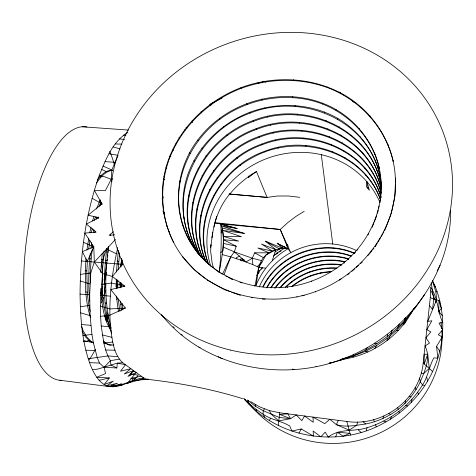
<?xml version="1.0" encoding="UTF-8"?>
<svg xmlns="http://www.w3.org/2000/svg" width="476" height="476" viewBox="0 0 476 476"><rect width="100%" height="100%" fill="white"/><g stroke="black" fill="none" stroke-linecap="round" stroke-linejoin="round"><path stroke-width="0.71" d="M85.995 258.658L85.269 270.761L85.751 291.978A76.505 25.656 -84.2 0 0 89.583 314.44L90.678 317.653M87.453 260.241L86.811 270.921L87.281 292.145A76.529 25.555 -84.2 0 0 90.226 311.369M450.665 210.321C451.236 275.128 405.713 334.551 346.248 357.571C283.839 383.543 204.448 368.245 161.352 314.636M90.363 253.149C88.453 269.095 88.286 285.231 89.625 301.231M90.226 282.298L90.244 273.724L91.136 258.938L92.29 249.067M104.077 251.108L102.286 272.552L102.643 293.829A76.755 24.544 -84.2 0 0 106.207 316.338L108.07 322.133L110.218 326.941L108.724 326.768L106.564 321.96L104.69 316.165A76.731 24.645 -84.2 0 1 101.102 293.662L100.852 288.51M106.802 248.377C103.566 276.544 102.042 306.187 111.604 333.331M108.492 246.401C105.172 273.498 103.679 301.719 111.223 328.256M242.564 398.638C211.409 388.946 179.214 382.9 146.822 379.247L143.645 377.938C131.156 378.961 119.684 389.862 106.683 385.863C98.603 382.323 94.23 373.952 90.892 366.252C82.027 343.345 80.384 318.408 80.057 294.079C80.266 253.934 85.763 213.48 99.222 175.549C105.678 159.704 112.509 141.652 127.871 132.387M116.245 279.162L116.275 288.712M117.798 280.061L117.798 288.141M120.148 287.677L120.196 282.643M121.6 287.111L121.642 283.517M219.299 272.308C221.346 256.689 226.927 239.345 220.733 223.934L214.956 223.077M244.961 399.227C250.287 405.034 256.499 409.937 263.085 414.233C271.183 419.862 281.227 420.921 289.682 425.937L291.907 431.077L301.266 428.959L313.422 436.111L313.148 431.03L320.812 436.849L325.227 432.125L328.25 437.111C339.489 428.156 354.287 431.976 367.032 427.757C378.521 424.217 389.344 418.666 398.912 411.389C408.277 404.035 416.327 395.062 422.545 384.905C428.108 376.653 429.007 366.508 433.844 357.875L437.813 358.178L436.569 346.379L442.216 336.972L438.301 334.741L442.722 329.814L439.027 323.061L442.74 322.657L442.275 315.54L438.759 311.459L438.985 300.588L431.339 298.19L430.334 297.208L430.584 287.105C438.075 297.732 437.343 311.161 442.74 322.657C442.906 329.838 442.4 337.02 441.228 344.112C438.914 357.131 434.285 369.727 427.567 381.121C416.625 399.608 400.274 414.769 381.139 424.497C336.401 448.13 276.145 437.718 243.652 398.406M143.645 377.938L122.695 362.706L117.328 363.146L116.834 367.972L110.92 364.985L110.384 360.707L107.885 355.935L105.672 350.003L103.804 342.97L101.227 326.012L100.585 316.338L100.674 295.4L102.584 273.575L101.763 262.627L106.582 249.019L115.46 239.464M219.252 272.278C221.042 256.243 221.751 240.053 220.733 223.934L280.245 229.468L287.778 222.625L295.798 216.526L304.212 211.285M404.267 323.496L404.737 318.843M404.719 320.616L404.79 318.438M404.987 323.031L405.147 318.004M405.385 322.145L405.57 317.492M405.778 321.27L405.844 319.17M405.796 321.58L405.647 317.7M59.857 380.259L109.331 386.607L117.459 383.18L106.683 385.863L113.371 381.151L104.095 384.566L109.391 377.95L96.747 377.266L105.559 373.565L104.143 367.293L99.424 363.057L97.146 357.184L93.379 342.809L91.945 334.42L90.095 315.624L89.696 294.805L90.785 272.897L94.319 262.05L93.796 246.913L84.841 233.097L96.128 232.157L86.382 224.041L98.853 217.764L88.114 215.182L101.935 203.901L94.343 190.293L105.327 190.739L111.211 179.321L111.848 169.98L118.09 155.378L109.028 153.73M395.491 178.101C397.894 228.522 362.028 275.027 315.404 291.621C269.529 308.722 212.712 296.405 182.522 256.576L194.452 269.892L205.947 278.99M395.318 184.527L394.884 196.237L391.242 213.724M395.372 183.064C396.038 146.751 374.582 112.05 343.19 94.349C312.208 77.082 274.009 75.381 240.969 87.673C208.119 100.216 180.606 126.527 168.456 159.734C156.806 192.024 161.9 229.652 182.861 257.028M381.175 182.772C382.323 213.45 367.424 243.29 343.952 262.663A102.632 94.522 -21.8 0 1 311.596 281.102C271.826 296.09 222.554 285.285 196.201 250.941C171.229 219.002 173.377 171.598 197.802 139.998C225.689 102.578 278.573 86.424 322.347 103.143C356.411 115.757 381.639 149.779 381.139 186.455M380.663 198.07L381.05 188.633M117.745 247.472C111.979 273.444 108.254 300.178 110.545 326.816C112.211 339.144 113.074 353.65 122.695 362.706M352.401 101.531L352.466 100.252M100.734 272.385L102.275 253.101M108.01 252.702L108.373 246.86M116.43 271.873L118.357 250.37M118.125 269.892L119.672 252.679M120.886 266.982L121.612 258.474M122.475 265.007L122.57 263.591M381.139 197.373C367.305 148.524 307.27 125.61 261.871 144.032C215.533 159.882 185.087 216.342 206.304 262.425M381.002 197.356C366.812 149 307.246 126.509 262.145 144.775C216.134 160.543 185.753 216.384 206.4 262.324M380.639 199.914C364.687 154.367 308.043 133.911 264.591 151.332C220.15 166.66 190.483 219.656 208.655 264.638M380.508 199.89L380.086 198.522C360.814 149.155 296.459 132.376 252.125 157.853C214.991 177.274 193.119 224.493 208.75 264.531M381.008 192.601C367.871 141.42 306.08 117.614 259.063 136.487C210.933 153.183 179.874 211.945 203.567 259.45M381.086 193.298C367.972 142.205 306.294 118.411 259.349 137.255C211.576 153.843 180.517 212.016 203.674 259.349M381.115 188.472C369.108 134.762 305.033 108.921 256.153 128.675C205.626 146.358 174.627 207.899 201.015 257.04M380.99 188.514C368.704 135.261 304.985 109.879 256.445 129.466C206.453 146.745 175.174 208.315 201.134 256.945M381.306 186.14C371.744 128.318 305.009 99.859 253.137 120.583C200.36 139.063 168.337 204.734 199.254 254.69M380.943 183.23L381.02 183.968C369.388 128.098 304.188 101.079 253.446 121.404C202.205 139.361 170.539 201.735 197.314 251.655M381.52 186.717C379.616 158.371 362.016 132.483 337.651 118.346C311.185 103.328 278.383 101.691 250.019 112.199C221.798 122.927 198.224 145.614 187.955 174.174C178.673 200.783 182.07 231.854 198.968 254.714M380.104 175.668L380.187 176.435C368.317 119.577 301.885 92.362 250.334 113.05C198.272 131.322 165.844 194.648 193.048 245.467M379.235 167.808L379.318 168.611C371.887 133.964 342.262 106.88 307.96 99.71C277.526 93.314 244.92 100.823 219.93 119.214C195.755 137.314 179.422 165.981 178.631 196.427C178.262 223.797 190.912 251.322 213.075 267.655M432.434 281.132L435.885 291.788L436.617 299.779L427.698 321.449L431.875 320.77L426.811 329.606L430.857 331.903L425.925 337.793L429.483 343.059L425.032 346.022C431.197 357.887 424.866 370.679 420.26 381.883C415.143 392.605 407.527 402.018 398.204 409.366C388.636 416.613 377.474 421.623 365.699 423.973C355.875 425.252 346.112 427.68 336.324 424.622L329.838 419.273L324.763 423.646L312.976 417.089L313.256 422.319L304.586 416.006L301.849 420.659L296.221 414.923L290.58 418.666L278.686 420.921L271.171 414.019L269.345 410.604L259.658 406.867L250.757 401.667M393.176 160.9L393.218 161.489C385.625 127.723 359.832 99.764 327.631 87.685C299.886 77.529 268.857 78.159 241.213 88.334C208.411 100.858 180.934 127.14 168.801 160.299C159.371 187.014 160.805 217.258 173.728 242.581M269.345 410.604L279.579 412.769L346.814 421.468C382.781 427.037 420.022 399.174 423.229 362.593L430.334 297.208M366.907 181.695L366.336 186.717A88.982 83.562 -20.8 0 1 368.192 188.805L369.382 190.233L366.907 181.695L368.192 188.805M106.898 262.913L104.071 280.084M107.154 260.723L107.326 259.265M107.576 257.082L107.832 254.892M120.779 266.566L121.707 258.522M86.953 250.102L88.756 238.196M88.667 248.835L89.934 240.422M90.94 248.216L91.684 242.552M92.457 247.657L92.784 244.837M212.796 232.389L210.606 247.651M110.307 235.596L110.557 234.156M104.071 284.309L106.44 272.379M93.451 232.496L93.951 229.622M94.879 232.633L95.135 231.199M162.132 198.587L162.358 200.051L163.042 196.404M403.951 324.62L404.665 321.02M411.389 402.244L412.014 399.185M377.575 213.23L378.182 210.344M378.491 208.899L379.104 206.013M379.866 202.401L380.633 198.795M254.803 286.153C257.861 274.771 257.332 259.599 268.994 252.815C274.67 249.269 281.524 247.889 288.141 248.716L290.753 252.667L280.245 229.468L215.17 222.714M213.92 227.004L214.664 223.666M211.844 237.911C214.152 222.548 218.698 207.5 228.736 195.333C236.423 185.747 245.848 177.715 256.469 171.544L267.078 197.391L277.615 196.005L288.539 195.993L299.66 197.32M119.72 284.22L120.035 282.833M120.291 287.819L121.374 282.976M115.936 286.29L117.34 280.09M116.685 288.486L117.774 283.666M105.862 284.85L104.161 291.074M102.649 286.266L100.68 293.805M221.156 232.972L222.316 228.04L244.307 233.442L222.786 230.39L241.38 236.709L223.387 236.382L238.631 241.07L223.47 239.714L222.316 228.04M96.497 218.978L97.003 216.848M98.092 218.401L98.431 216.985M91.059 227.147L89.732 232.657L91.273 232.806L92.267 228.67M357.601 422.004L356.822 425.139L349.182 430.155L336.324 424.622L338.311 420.368M404.951 403.481L405.695 400.506M162.358 200.051L163.113 197.195M214.849 222.988L216.663 216.199M210.654 246.163L211.035 244.753L210.642 251.185L212.112 262.948L213.516 267.946M366.211 430.822L367.032 427.757M163.875 213.908L164.256 212.528M162.988 211.707L163.369 210.332L163.94 213.789M103.137 294.531L101.507 299.327M104.476 294.68L105.91 289.836M101.227 295.281L102.649 290.485M256.469 171.544L248.43 177.387L248.847 176.049M100.561 205.293L101.519 202.615M92.546 220.947L93.879 216.693M94.302 220.382L95.414 216.836M272.242 260.723L275.812 249.686L265.501 241.219L283.089 248.49L277.163 243.26L288.141 248.716C273.73 256.939 262.181 269.946 256.034 285.392L258.879 267.345L266.102 254.975L275.812 249.686L261.461 244.027L272.302 251.036L257.772 247.978L268.994 252.815L254.66 252.81L252.334 258.212L252.821 264.608L258.879 267.345L265.691 268.196M222.59 274.021L230.699 256.897L234.329 251.858L236.227 246.235L223.47 239.714L222.81 250.911L220.882 252.548M335.711 436.891L337.377 432.22L350.033 433.344L350.55 435.005M116.846 299.606L117.34 298.244M423.229 362.593L424.217 363.973L424.134 354.287L427.751 354.215L424.217 363.973L431.577 370.441L432.511 371.768M101.584 302.873L103.613 297.435M224.089 274.598L230.699 256.897L238.655 259.355L252.821 264.608M390.98 214.402L384.667 230.67L384.608 230.164M390.528 419.154L391.54 416.56M372.196 227.29L374.023 222.625M374.547 221.292L376.635 215.955M382.817 418.582L383.846 416.03M96.42 209L100.323 199.807M99.02 206.501L100.894 201.872M83.502 242.308L93.796 246.913L87.257 261.479L81.467 260.949M105.196 318.551L107.832 312.845M105.85 319.967L108.189 314.886M240.231 260.354L241.124 258.438M342.506 359.356C372.565 355.096 400.268 335.705 413.733 308.377M331.296 362.772L329.083 363.164C363.242 355.703 395.544 336.098 415.381 307.062M403.077 325.013L405.112 320.955L412.341 310.899M411.347 312.94L412.692 310.364M437.087 270.969L440.08 265.215M397.258 328.089L399.382 324.073M298.94 433.214L301.266 428.959M377.165 243.42L375.29 246.604L375.219 246.122M377.914 242.141L380.544 237.679M381.294 236.405L382.418 234.495M383.168 233.216L383.918 231.943M106.005 320.128L108.474 315.957M106.678 321.478L108.79 317.903M367.972 234.894L368.71 233.639M241.308 260.616L242.355 258.849M266.435 287.926C282.084 258.587 320.318 244.236 351.407 255.975M267 287.7C282.655 258.98 320.146 244.932 350.836 256.165M270.814 287.641C286.629 262.401 319.92 250.15 348.378 258.736M271.005 288.004C286.796 262.8 320.05 250.56 348.474 259.146M354.513 253.137C321.264 238.631 278.966 253.982 262.936 286.576L263.145 286.951C279.15 254.404 321.401 239.065 354.608 253.559M256.772 275.443L259.741 270.564L262.508 267.28M258.456 273.367L259.194 272.153M374.66 348.622L376.689 345.493L387.155 338.394L396.675 330.171L405.112 320.955M129.472 375.927L133.583 370.387M264.418 408.926L263.222 410.717L263.085 414.233L264.906 417.583M414.334 309.192L424.556 294.662M269.267 420.421L270.606 418.475M249.073 404.356L249.454 403.797M365.55 350.211L367.645 347.272M241.754 260.824L242.962 259.14M96.539 182.939C100.394 177.542 105.196 171.021 112.318 170.408M97.217 180.083C100.728 175.227 105.892 169.902 112.336 170.313M243.361 260.848L244.259 259.741M367.942 255.523L372.077 250.507M372.994 249.394L373.916 248.276M354.584 253.232L355.524 252.09M356.935 250.382L357.881 249.245M93.796 246.913L82.378 251.608L87.257 261.479L94.319 262.05L102.584 273.575L112.348 276.491L122.409 264.347L122.397 259.914M274.694 288.206C290.336 266.566 319.164 255.624 345.195 261.705M275.348 288.004C290.836 266.935 319.033 256.249 344.565 261.973M279.775 287.891C294.507 270.082 319.093 261.038 341.863 264.858M280.412 287.694C295.025 270.451 318.938 261.669 341.244 265.12M261.318 269.291L262.698 267.649M438.759 311.459L441.347 308.49C439.657 298.767 436.748 289.241 432.434 280.364M109.331 386.607C119.315 383.823 131.894 385.268 138.189 375.195L130.983 374.053M258.896 83.276L259.902 82.235M248.43 177.387L252.113 173.901M347.843 259.854L348.908 258.867M351.883 271.29L354.614 268.863M356.25 267.405L358.434 265.465M360.618 263.52L362.26 262.068M291.782 286.451C302.956 277.234 317.325 272.016 331.778 271.594M292.472 286.332C303.23 277.692 316.736 272.831 330.469 271.927M285.344 287.183C298.845 273.801 318.182 266.59 337.151 268.006M286.052 287.058C299.279 274.146 318.081 267.137 336.538 268.369M273.504 256.023L276.74 253.178L285.82 247.318M275.836 254.511L278.121 252.78M113.508 231.705L109.105 235.346L114.746 234.751M339.257 280.126L341.113 278.924M347.296 274.92L349.152 273.724L349.039 273.278M279.329 252L281.143 250.828M120.874 383.823L117.441 385.631L114.722 386.482L121.612 384.067L122.201 385.096L117.441 385.631M261.36 260.562L252.334 258.212L246.056 261.937L234.329 251.858L223.196 247.08M92.35 369.572L97.717 369.132L117.328 363.146L125.486 364.735L120.547 371.22L130.906 368.674L124.26 374.011L133.548 370.596L127.949 376.355L136.136 372.482L127.657 383.061L140.95 379.556L143.907 377.837M210.63 103.822L222.113 98.044M342.048 358.898L353.62 355.917L365.455 351.365L376.689 345.493M239.886 255.957L236.227 257.796L236.929 259.069M271.867 228.783L273.153 228.141M112.485 178.72L111.211 179.321L104.72 176.828L99.222 175.549M112.348 276.491L124.825 286.183L110.831 289.587L125.414 308.079L109.92 315.13L100.585 316.338M287.028 246.532L288.343 245.937M89.113 340.197L86.031 341.548L83.246 341.601M339.697 92.076L338.323 92.624L340.501 92.612M315.969 366.591L316.356 366.455M112.015 386.81L121.612 384.067M302.064 295.828L304.194 295.233M99.109 380.264L109.391 377.95M141.188 376.147L131.608 378.259L133.357 380.526L148.482 379.223L140.95 379.556M88.197 358.767L107.885 355.935L117.768 356.643M119.321 359.148L110.384 360.707L104.143 367.293L116.834 367.972M101.406 284.499L111.503 283.024L124.825 286.183M338.829 360.344L341.572 359.945L341.369 359.071M80.545 274.366L90.785 272.897M80.319 306.711L89.708 305.413M82.979 335.473L91.945 334.42M129.103 381.454L131.995 381.133M103.804 342.97L112.758 342.012M125.462 383.192L128.883 382.912M125.414 308.079L109.873 308.948L100.4 306.074M132.846 371.494L134.94 371.399M113.925 344.987L110.051 345.106L105.72 343.065L104.369 342.898L103.363 341.839M111.313 344.868L108.718 344.945L104.369 342.898M435.885 291.788L437.117 291.752M130.787 378.539L135.107 378.551M105.672 350.003L115.002 350.223M85.829 350.205L95.123 350.419M222.726 358.374L221.275 358.339L218.145 356.619M115.275 143.954L121.862 144.133M262.252 299.089L265.15 299.178M89.506 362.647L99.424 363.057M104.982 161.667L114.894 162.28M82.14 126.771L128.538 130.067M100.674 295.4L110.331 296.126M80.057 294.079L89.696 294.805M122.409 264.347L94.319 262.05L106.582 249.019L116.489 253.809M109.635 170.283L110.968 170.396M99.692 176.798L101.061 176.917M228.861 194.071L267.078 197.391L229.313 193.97M101.227 326.012L110.545 326.816M81.586 324.531L90.845 325.328M99.645 201.074L100.656 201.169M100.989 203.936L102.405 204.067M101.525 259.533L103.078 259.694M117.108 261.134L118.673 261.294M353.739 102.31L355.792 102.524M89.702 258.789L91.136 258.938M105.404 260.402L106.844 260.55M121.201 262.026L122.659 262.175M85.269 270.761L86.811 270.921M101.251 272.439L102.286 272.552M88.81 273.569L90.244 273.724M104.482 275.229L105.928 275.378M104.393 278.71L105.339 278.811M278.412 425.484L278.264 423.896L279.727 414.429L287.891 413.846L290.58 418.666L279.299 417.458L263.222 410.717L255.743 406.51L247.306 399.995M85.751 291.978L87.281 292.145M101.102 293.662L102.643 293.829M105.142 302.962L106.57 303.123M120.589 301.165L120.761 304.7L122.195 304.86L122.772 309.846M104.69 316.165L106.207 316.338M108.933 325.471L110.337 325.632M82.062 331.034L85.496 336.883L89.708 341.149L93.629 342.482M119.494 138.903L124.575 139.557M220.733 223.934L237.09 228.492L221.709 225.993L244.307 233.442M251.328 297.506L252.786 297.78M163.322 179.047L164.755 179.363M223.411 243.415L236.227 246.235M123.712 135.047L125.872 135.529M292.264 369.067L294.358 369.531M198.807 347.111L200.104 347.403M83.83 340.62L93.379 342.809M365.455 351.365L367.948 351.954M405.754 405.576L407.557 406.004M374.433 343.208L376.802 343.773M409.205 396.454L410.931 396.871M102.31 334.937L111.86 337.305M221.019 224.44L237.09 228.492M396.675 330.171L398.216 330.558M222.286 254.595L230.699 256.897M404.999 318.634L406.26 318.997M113.175 146.923L120.029 148.94M80.628 312.815L90.095 315.624M80.266 281.013L90.053 283.928M424.753 385.62L422.545 384.905L420.26 381.883L419.624 377.968M234.329 251.858L252.334 258.212M239.904 282.244L241.939 282.964M223.928 289.467L230.116 291.675M231.491 292.163L240.422 295.352M421.242 372.934L423.473 373.731L429.292 368.382L427.751 354.215M388.696 413.632L390.784 414.423M290.58 418.666L279.727 414.429L279.579 412.769M383.721 421.034L385.899 421.938M112.574 179.898L111.211 179.321L111.979 181.368M180.999 334.432L182.338 335.027M103.012 166.041L111.848 169.98M89.708 341.149L93.588 342.91M101.317 169.236L105.892 171.408M263.859 81.134L265.81 82.128M220.751 273.212L222.054 273.92M225.951 276.056L227.248 276.764M228.545 277.478L232.443 279.608L232.068 279.019M254.66 252.81L263.448 257.653M265.501 241.219L279.323 248.871M207.102 279.9L223.303 289.116M277.163 243.26L286.73 248.579M92.106 198.26L101.935 203.901M169.754 156.086L170.914 156.771M337.377 432.22L343.154 436.189L350.033 433.344L346.814 421.468M185.991 127.366L187.068 128.133M173.115 326.726L174.21 327.53M214.224 268.553L218.805 272.147L218.401 271.54M362.998 421.641L365.699 423.973M209.999 104.155L211.07 105.113M358.321 429.941L361.052 432.458M439.943 301.54L438.985 300.588L441.347 308.49L442.275 315.54M91.053 341.31L86.852 337.044L83.092 330.606L81.616 326.685M103.209 340.405L105.72 343.065M165.945 167.266L166.808 168.195M247.984 400.292L248.853 401.447M166.874 226.439L167.231 226.927M207.941 280.382L208.25 280.81M244.301 398.87L245.556 400.625M163.119 209.964L163.476 210.475M429.459 305.253L432.541 309.709L433.755 299.011L431.226 282.857M196.201 250.941L196.642 251.572M182.433 224.761L182.891 225.44M186.961 231.431L187.401 232.086M191.316 237.857L191.745 238.488M195.523 244.057L195.934 244.664M199.575 250.031L199.974 250.62M203.49 255.802L203.877 256.368M207.268 261.378L207.643 261.925M178.94 137.689L179.761 138.903M436.569 346.379L439.759 351.187M179.083 210.416L179.547 211.118M183.647 217.318L184.093 217.996M188.044 223.97L188.478 224.624M192.286 230.384L192.703 231.015M196.38 236.578L196.778 237.185M200.331 242.552L200.717 243.135M204.144 248.323L204.519 248.888M163.964 176.215L164.315 176.763M108.724 326.768L111.128 330.534M179.672 180.969L180.13 181.719M184.182 188.347L184.629 189.073M188.532 195.463L188.96 196.166M192.726 202.33L193.143 203.002M196.778 208.952L197.177 209.607M200.688 215.354L201.074 215.979M204.466 221.536L204.841 222.143M433.487 283.732L435.356 286.986M175.495 144.008L175.828 144.597M189.626 152.802L190.067 153.599M193.928 160.644L194.351 161.412M198.07 168.206L198.48 168.95M202.068 175.507L202.461 176.221M205.929 182.552L206.31 183.242M209.66 189.353L210.023 190.019M213.266 195.934L213.617 196.576M184.896 129.383L185.218 129.99M259.741 270.564L259.938 270.933M197.802 139.998L198.224 140.819M201.943 148.054L202.348 148.845M205.935 155.825L206.322 156.586M209.785 163.322L210.16 164.053M213.504 170.557L213.867 171.265M217.092 177.548L217.443 178.232M220.566 184.307L220.906 184.968M268.44 277.502L268.637 277.895M270.416 281.352L270.612 281.732M272.343 285.106L272.534 285.475M201.098 111.676L201.699 112.877M287.421 286.951L287.688 287.528M209.821 104.66L210.112 105.297M276.74 253.178L276.913 253.565M296.911 296.816L297.095 297.226M219.555 118.357L219.93 119.214M223.286 126.783L223.649 127.61M226.885 134.904L227.236 135.702M230.354 142.746L230.693 143.514M233.71 150.315L234.037 151.059M236.947 157.627L237.262 158.347M240.077 164.702L240.386 165.392M283.291 262.27L283.476 262.681M285.076 266.304L285.255 266.703M286.82 270.237L286.992 270.624M288.521 274.075L288.688 274.45M290.181 277.817L290.342 278.186M291.8 281.471L291.955 281.834M293.377 285.041L293.531 285.392M415.179 387.607L416.06 389.636M417.625 392.272L418.481 394.235M173.133 149.161L173.657 150.428M280.245 229.468L288.141 248.716M311.596 281.102L311.822 281.697M315.404 291.621L315.558 292.038M240.969 87.673L241.213 88.334M246.782 103.506L247.109 104.393M250.019 112.199L250.334 113.05M253.137 120.583L253.446 121.404M256.153 128.675L256.445 129.466M259.063 136.487L259.349 137.255M261.871 144.032L262.145 144.775M264.591 151.332L264.852 152.046M302.082 252.024L302.236 252.447M303.628 256.189L303.783 256.6M305.14 260.247L305.289 260.646M306.615 264.204L306.764 264.596M308.055 268.071L308.198 268.452M309.459 271.838L309.596 272.212M310.828 275.521L310.965 275.884M373.648 419.659L374.41 421.784M375.522 424.776L376.266 426.835M261.705 99.062L262.008 99.954M264.674 107.85L264.965 108.706M267.542 116.322L267.821 117.15M270.303 124.492L270.576 125.295M272.974 132.387L273.236 133.161M275.55 140.009L275.8 140.759M278.043 147.381L278.287 148.107M312.423 249.085L312.565 249.507M313.845 253.286L313.982 253.702M315.231 257.385L315.368 257.79M316.582 261.383L316.713 261.776M317.897 265.287L318.027 265.667M319.188 269.089L319.313 269.47M320.443 272.808L320.568 273.176M258.04 82.568L258.266 83.235M256.017 409.324L256.647 411.323M255.094 404.445L255.743 406.51M398.912 411.389L399.364 412.972M397.734 407.73L398.204 409.366M292.532 96.67L292.782 97.574M294.953 105.541L295.191 106.41M297.292 114.091L297.518 114.93M299.541 122.344L299.761 123.153M301.713 130.305L301.927 131.09M303.813 137.998L304.021 138.754M305.842 145.436L306.044 146.168M333.819 247.919L333.938 248.347M334.973 252.155L335.086 252.572M336.098 256.278L336.211 256.683M337.198 260.301L337.305 260.699M338.269 264.228L338.377 264.614M293.317 79.742L293.496 80.414M262.24 81.456L262.579 82.77M343.952 262.663L344.112 263.293M322.347 103.143L322.544 104.042M324.239 111.961L324.424 112.824M326.06 120.458L326.238 121.291M327.821 128.651L327.994 129.454M329.517 136.558L329.684 137.332M331.153 144.198L331.314 144.948M332.736 151.576L332.891 152.302M426.728 377.159L427.567 381.121M353.62 355.917L353.841 357.03M353.537 354.459L353.769 355.62M327.5 87.019L327.631 87.685M336.008 109.611L336.175 110.497M337.651 118.346L337.811 119.196M339.239 126.759L339.394 127.586M340.768 134.875L340.917 135.672M342.244 142.711L342.393 143.478M343.672 150.273L343.809 151.017M345.046 157.58L345.183 158.3M343.19 94.349L343.297 95.01M192.173 120.529L192.5 122.629M359.154 128.377L359.279 129.24M360.386 136.844L360.505 137.677M361.57 145.007L361.689 145.805M362.712 152.873L362.825 153.641M363.819 160.46L363.926 161.203M364.884 167.784L364.985 168.504M365.913 174.859L366.008 175.555M405.415 317.409L405.629 319.164M405.284 317.837L405.475 319.271M321.306 154.682L332.754 244.021M369.858 115.727L369.935 116.37M374.808 153.534L374.904 154.355M375.754 161.614L375.85 162.405M376.671 169.402L376.76 170.164M377.551 176.905L377.635 177.637M378.402 184.135L378.485 184.849M379.217 191.12L379.301 191.804M380.009 197.861L380.086 198.522M120.761 304.7L121.422 310.4M388 144.514L388.053 145.12M122.13 303.444L122.195 304.86M387.155 338.394L387.184 340.483M387.375 334.194L387.404 336.377M392.153 329.981A70.906 68.282 -18.1 0 1 390.748 334.176M390.219 335.556A70.906 68.282 -18.1 0 1 388.452 339.626M259.23 286.998A70.906 68.282 -18.1 0 1 356.316 250.441M118.435 311.173A76.963 23.622 -84.2 0 1 116.602 296.066M119.97 311.352A76.987 23.52 -84.2 0 1 118.369 299.047M169.414 233.133A77.659 20.474 -84.2 0 1 169.718 231.741M210.695 266.066A90.511 84.817 -20.9 0 1 266.858 158.52A90.511 84.817 -20.9 0 1 379.919 202.318M438.45 310.072A107.76 104.702 -15.9 0 1 439.336 313.565M440.96 322.091A107.76 104.702 -15.9 0 1 441.698 328.589M441.853 330.755A107.76 104.702 -15.9 0 1 370.631 436.784A107.76 104.702 -15.9 0 1 247.401 401.316M257.254 266.643A107.76 104.702 -15.9 0 1 262.044 262.038M274.884 252.054A107.76 104.702 -15.9 0 1 284.434 246.378M286.409 245.36A107.76 104.702 -15.9 0 1 287.742 244.706M430.941 290.64A107.76 104.702 -15.9 0 1 436.064 302.504M109.748 151.32A127.384 47.374 -84.2 0 1 114.424 164.922M108.629 315.683A127.384 47.374 -84.2 0 1 106.892 321.27M95.325 349.432A127.384 47.374 -84.2 0 1 89.161 359.927M61.214 380.33A127.384 47.374 -84.2 0 1 25.466 248.865A127.384 47.374 -84.2 0 1 86.924 126.991M230.521 350.092A173.05 159.317 -21.7 0 0 448.309 149.143A173.05 159.317 -21.7 0 0 165.059 81.604A173.05 159.317 -21.7 0 0 230.521 350.092"/></g></svg>
